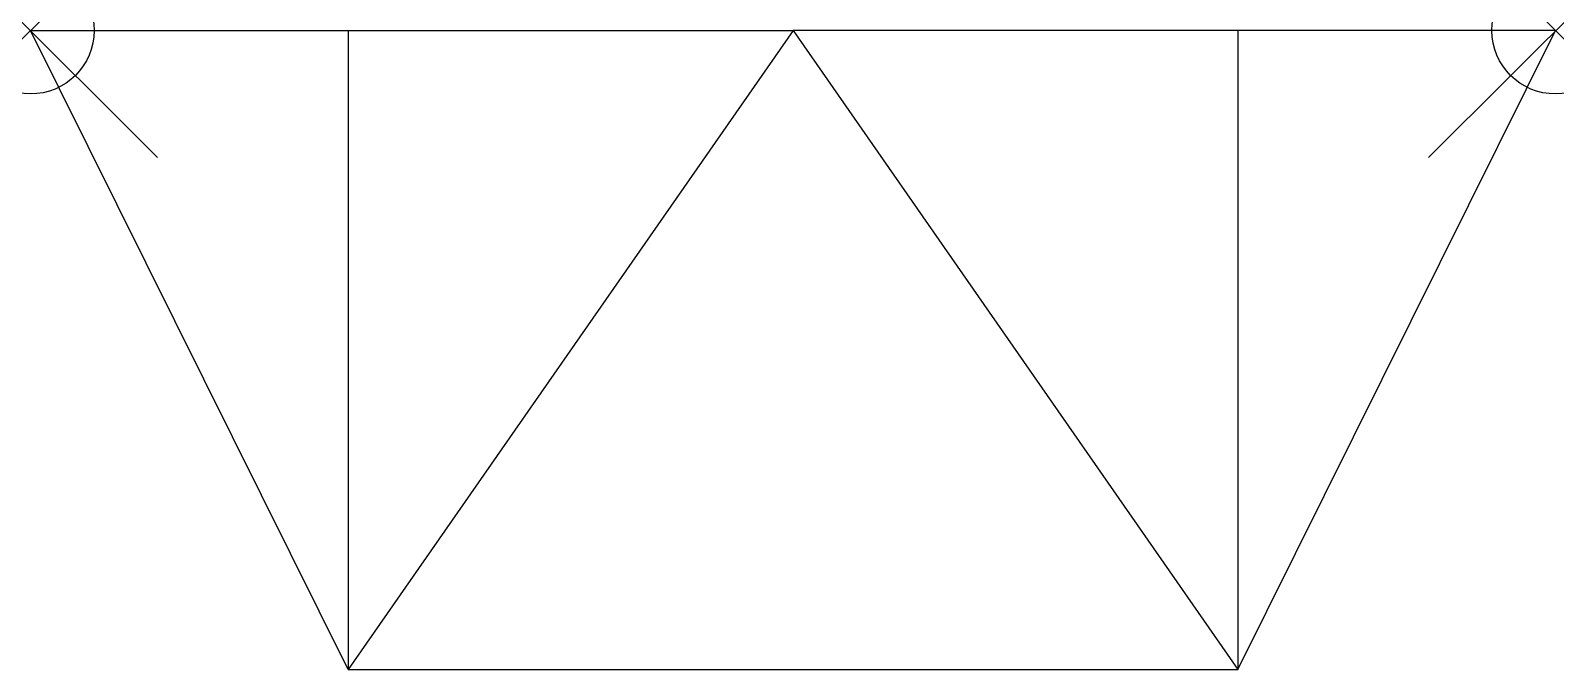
# Model space of a CAD drawing. Header units: inches. Extents: x 0 to 12, y -5 to 0.
import ezdxf

# ---------------------------------------------------------------- set-up
doc = ezdxf.new("R2010")
doc.units = ezdxf.units.IN
doc.header["$MEASUREMENT"] = 0
doc.header["$PDMODE"] = 35

msp = doc.modelspace()

# ---------------------------------------------------------------- linework, layer by layer
at = {"linetype": 'Continuous'}
for p, q in [((0, 0), (2.5, 0)), ((2.5, -5.031), (0, 0)), ((2.5, 0), (6, 0)), ((2.5, 0), (2.5, -5.031)), ((6, 0), (2.5, -5.031)), ((9.5, 0), (6, 0)), ((6, 0), (9.5, -5.031)), ((12, 0), (9.5, 0)), ((9.5, 0), (9.5, -5.031)), ((9.5, -5.031), (12, 0)), ((2.5, -5.031), (9.5, -5.031))]:
    msp.add_line(p, q, dxfattribs=at)
for p in [(0, 0), (12, 0)]:
    msp.add_point(p, dxfattribs=at)

doc.saveas('drawing.dxf')
